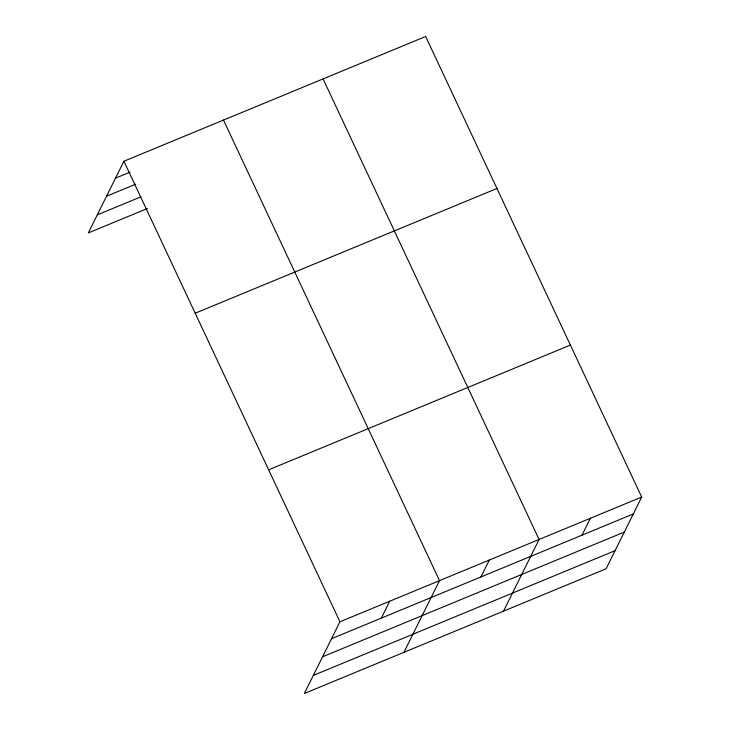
<?xml version="1.0" encoding="UTF-8"?>
<svg xmlns="http://www.w3.org/2000/svg" width="730" height="730" viewBox="0 0 730 730"><rect width="100%" height="100%" fill="white"/><g stroke="black" fill="none" stroke-linecap="round" stroke-linejoin="round"><path stroke-width="1.09" d="M641.688 497.057L339.934 621.796L304.337 693.5L606.092 568.761L641.688 497.057L425.663 36.5L123.908 161.239L88.312 232.943L147.442 208.497M381.325 618.127L389.72 601.219M403.918 652.337L439.506 580.633L223.48 120.076M480.906 576.965L489.301 560.056M503.499 611.174L539.087 539.47L323.062 78.913M581.992 535.172L590.387 518.264M115.513 178.156L130.031 172.152M106.534 196.233L135.579 184.225M97.291 214.866L140.853 196.854M195.193 313.225L496.947 188.486M268.64 469.819L570.404 345.071M331.539 638.704L633.293 513.966M322.56 656.79L624.323 532.051M313.316 675.423L615.071 550.676M123.908 161.239L339.934 621.796"/></g></svg>
